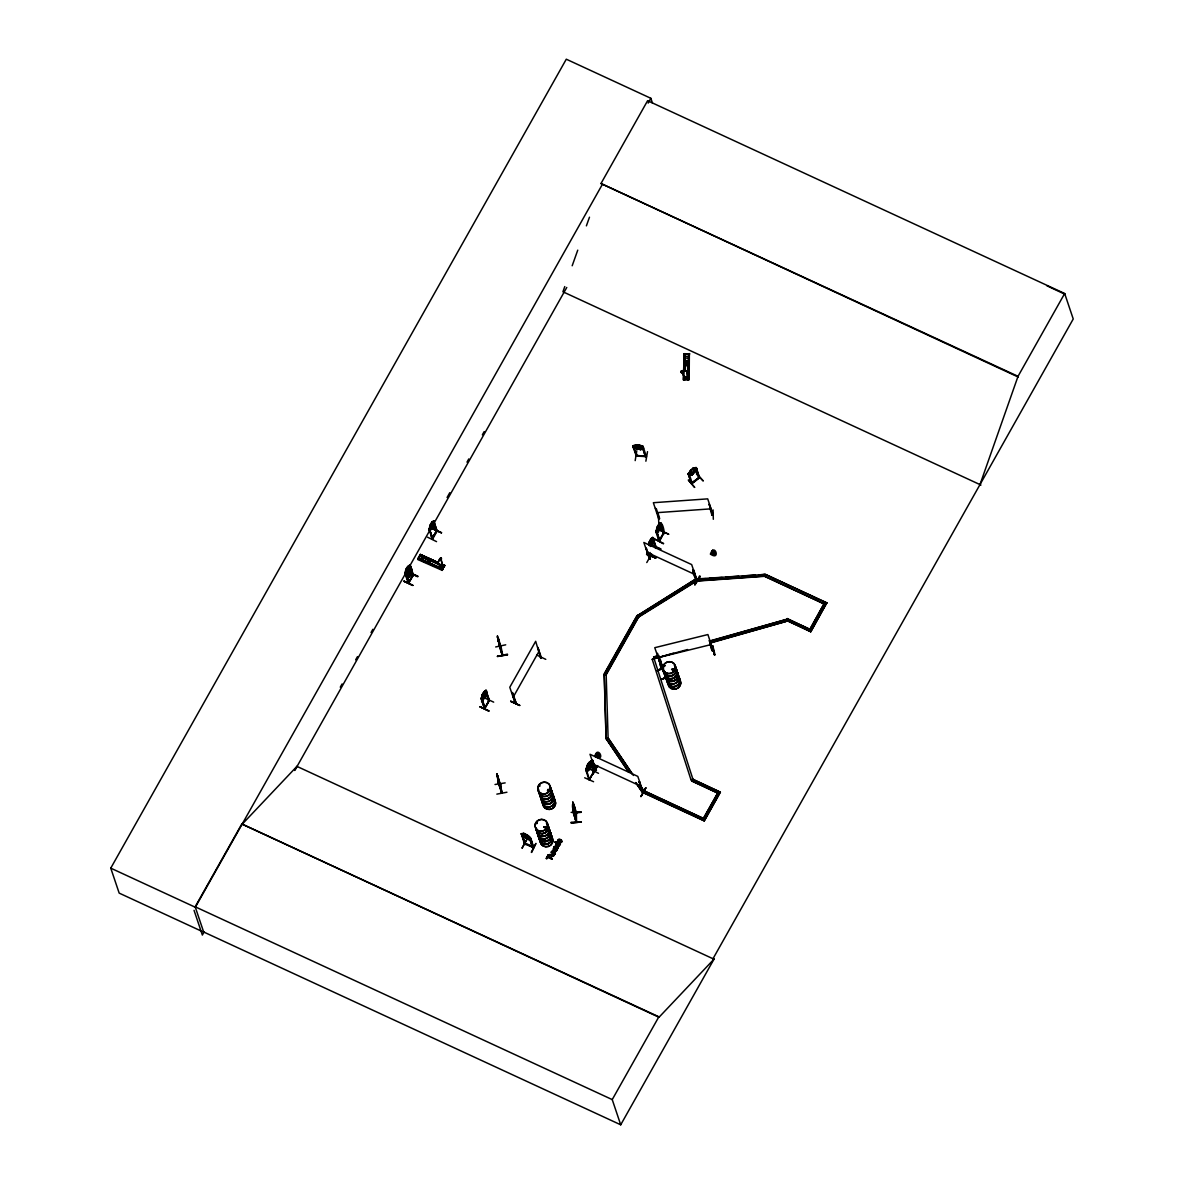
<?xml version="1.0" encoding="UTF-8"?>
<svg xmlns="http://www.w3.org/2000/svg" width="1184" height="1184" viewBox="0 0 1184 1184"><rect width="100%" height="100%" fill="white"/><g stroke="black" fill="none" stroke-linecap="round" stroke-linejoin="round"><path stroke-width="1.5" d="M556.45 844.281L557.087 843.2L559.203 845.184M559.262 844.917L559.144 844.148M576.578 821.977L573.189 811.084M573.234 811.366L576.12 822.199L575.883 812.49L576.342 813.438L575.957 821.814L576.46 820.956M573.944 807.444L573.944 810.67L573.574 805.505M573.9 807.31L574.699 809.368M557.694 847.655L557.694 847.048M649.883 543.249L649.927 540.984M685.403 378.688C686.794 379.664 685.684 375.269 685.566 378.791M685.447 377.267L686.054 377.074M682.088 372.708L682.088 372.916A3.419 1.243 1.4 0 1 681.496 371.14A3.419 1.243 1.4 0 1 686.291 371.036A3.419 1.243 1.4 0 1 686.898 372.797L686.898 372.605A3.419 1.243 1.4 0 0 686.306 370.829A3.419 1.243 1.4 0 0 681.496 370.947A3.419 1.243 1.4 0 0 682.088 372.708L684.411 377.696L687.815 377.415M683.686 377.074L683.627 379.709L689.162 379.724L689.354 353.69L683.923 353.986L683.701 379.798M683.272 379.886L684.219 353.705L689.784 353.838M684.337 364.332L683.952 354.001M684.441 364.332L684.707 353.972M684.618 371.243L684.914 353.972L685.714 353.942M684.692 376.246L684.692 379.783M684.811 371.154L685.255 353.809M684.988 378.214C686.098 381.248 683.701 376.852 686.542 378.184L686.912 379.502L686.542 378.184M685.418 360.868L685.166 371.228L685.536 360.854M687.49 376.32L687.845 360.78M687.593 376.32L687.978 360.78M688.777 376.956L688.17 376.32L688.274 379.472L688.777 355.57M688.481 376.305L688.97 355.57M688.496 379.753L689.325 353.587M689.014 353.853L688.792 379.664L688.096 378.954M407.607 569.963L407.681 572.878M483.501 692.966L483.131 696.873L484.73 694.046L483.398 692.921M657.786 526.303L657.949 529.263L659.547 526.436L658.319 525.356L657.682 526.258M515.898 702.349L515.188 703.311L515.854 702.438M512.139 693.484L512.258 692.551L515.454 703.548L515.824 702.349M541.428 657.608L537.728 647.352L540.91 658.348L541.325 657.016M655.862 546.904L655.832 548.37L652.547 538.187M499.278 644.496L502.327 655.388L497.221 636.178M501.128 646.819L500.847 645.739M502.268 655.27L498.79 644.481M499.959 784.193L500.166 785.022L500.21 783.542M498.834 783.172L498.212 782.402L502.09 793.236L500.344 783.719L501.69 793.295L501.809 791.948M692.152 482.983L688.851 473.082L688.126 473.644L691.619 483.93L688.126 473.644M698.501 477.7C701.002 479.92 692.847 468.672 696.207 467.769M699.655 477.685L691.826 483.842M698.634 477.922L699.522 477.315M408.095 582.928L413.083 574.669M432.767 538.306L429.126 528.552L431.997 539.164M431.923 538.942L436.674 530.491L432.056 539.194M436.363 531.646L431.879 539.031M589.247 779.575L594.205 771.391L590.816 761.297L588.67 762.6M659 541.206L655.729 531.187L656.543 530.432M659.444 539.934L659.399 541.399L664.076 532.415M410.182 570.658L408.806 571.117L409.25 568.424L408.45 571.354L406.985 572.434L408.243 572.124L407.74 574.921L408.584 571.857L410.241 570.57M442.254 566.218L441.543 566.485L443.378 566.751M441.943 565.982L443.023 567.166M596.795 756.635L596.899 752.743L599.607 754.548L598.586 756.798L596.795 756.635L596.84 752.861L596.233 755.954M712.398 554.452L712.502 550.545L715.21 552.366L714.189 554.615L712.398 554.452L712.442 550.678L711.836 553.772M499.086 642.498L498.079 639.848M497.502 777.784L498.494 780.419M571.132 812.372L581.329 812.268L576.016 812.86M649.084 544.684L650.919 538.779L652.517 543.53L650.904 546.46L653.568 539.046C654.471 535.434 648.551 539.623 652.206 539.016L651.896 543.012L649.483 545.868M407.932 573.811L405.786 575.098L406.867 570.644L407.03 574.802L408.421 573.84M485.573 696.458C474.562 709.838 490.265 693.469 486.136 690.42L482.228 694.594L482.495 698.782L485.677 693.143M585.932 769.97L587.072 765.515L587.294 769.718L589.736 766.877L590.476 764.065L588.759 762.733M657.194 527.028L657.312 531.187L659.754 528.345L660.095 524.349L658.778 524.201L657.046 526.984L656.054 531.483M442.801 568.231L443.156 565.804L442.801 568.231L443.378 565.908L443.748 567.003L442.624 567.047L443.023 566.322M510.748 701.476L519.717 705.324M646.79 553.994L655.788 558.078M662.019 668.427L665.808 677.544L662.492 666.474M662.137 668.797L662.922 669.596M666 676.922L661.131 663.573M412.802 585.444L403.818 581.078L412.757 585.296M488.77 710.814L479.816 706.656L488.8 711.051M593.569 781.721L584.674 777.784M663.617 543.441L654.619 539.075L663.41 543.811M643.045 446.723C641.254 444.577 631.383 443.26 633.366 447.774L640.722 449.713L643.578 448.188L643.045 446.62M633.366 447.774L640.736 449.594L643.474 448.174M636.296 446.383L636.933 444.977M637.288 449.52L635.69 444.784M640.662 449.565L639.138 444.858L641.254 446.634L641.654 447.818L637.569 448.544L635.009 447.478L635.764 444.829M538.972 786.132L539.948 785.717M539.608 786.428L539.416 785.584M536.382 823.22L537.196 822.969M536.737 823.783L536.855 822.747M547.467 790.631L547.911 789.447M548.858 789.624L547.689 790.35M546.431 827.749L546.327 826.817M548.725 835.963L549.065 834.868M664.032 665.734L665.127 665.512L664.194 665.349M665.156 665.645L664.342 666.074M672.527 669.582L672.971 670.618M672.719 669.537L673.415 668.856M673.607 670.322L674.051 669.448M633.943 446.116L633.055 445.732L637.406 456.092L636.178 455.722L646.449 456.269L637.229 455.707M635.186 460.606L636.755 450.882M636.4 455.307L637.184 456.136M642.068 446.235L645.487 456.654L642.068 446.235L642.986 446.294L646.405 456.61L637.318 455.396M642.986 446.294L642.113 446.679M645.872 461.212L647.515 451.666M576.297 812.268C567.462 784.8 577.955 820.438 576.342 812.476M576.12 821.237L573.189 811.218M559.721 844.991L558.197 846.338M685.403 364.598L685.684 363.458M685.373 364.332L686.824 363.266M557.62 847.448C558.537 849.727 553.949 848.558 556.406 849.15M651.674 541.103L650.105 543.944M576.534 821.992L576.371 812.328M649.246 541.665L648.61 544.699L650.815 538.735M408.569 575.439L411.292 568.054L410.034 564.798L406.245 569.016L405.15 573.47L406.408 576.726L408.584 575.35M408.954 570.377L409.279 566.381C406.23 564.605 404.04 575.779 405.801 572.538M406.911 570.644L405.934 575.069M409.25 577.348L410.981 574.477L407.192 578.695L406.615 576.993L409.294 569.682L411.085 571.162L410.36 573.959L407.903 576.8L407.784 572.642L409.383 569.741M409.901 569.43L410.67 566.426L408.51 567.817L407.4 567.343M410.952 574.492L411.484 568.542M429.022 529.618L430.058 525.119M434.35 522.484L433.359 526.984L434.291 522.573M482.376 694.623L481.252 699.093L482.273 694.579L483.975 691.708L485.277 691.959M587.16 765.56L586.036 770.014L586.583 769.038M586.524 771.45L588.714 770.31L590.372 767.395L590.92 761.342M660.258 528.819L661.382 524.349L660.391 528.848L656.587 533.066L658.763 531.69M596.129 755.081L596.899 752.743M711.732 552.898L712.502 550.545M418.307 558.271L417.848 559.114L420.172 554.526L438.287 562.622L420.438 554.467L417.7 559.484L442.18 570.348M419.654 555.888L437.962 563.184M438.021 563.096L420.172 554.526M420.424 554.497L438.154 562.726M442.12 570.451L442.964 568.927L420.172 558.685M444.636 565.7L444.074 566.855M713.242 650.712L712.99 649.838L712.309 650.845L713.242 650.712L707.914 634.55L654.767 647.692L660.302 663.81L660.05 662.936M515.099 703.311L516.017 702.63L512.583 692.699M540.629 658.067L535.686 641.299L509.786 687.268L515.173 703.266M651.082 555.34C651.688 553.387 652.354 557.013 651.126 555.474M655.462 548.014L656.143 547.186M693.173 468.257L690.45 470.374L690.109 474.148L692.196 473.718L695.363 470.048L693.099 468.183L696.37 467.754L696.902 469.338L692.048 475.124L688.851 475.465M685.714 377.814L686.217 378.628M408.154 582.839L408.598 583.431L405.742 572.479M408.687 583.268L413.394 574.817L408.273 583.194L408.983 582.188L405.698 572.745M412.461 575.054L412.979 575.72L409.975 564.931L413.423 574.891M436.63 531.453L437.074 530.639M431.76 522.248L430.014 525.119L430.28 529.322L433.462 523.668L431.657 522.203L433.818 520.901L437.148 531.142L434.01 522.544M500.432 645.694L501.098 647.026L497.546 635.971M484.937 707.914L489.214 700.114M481.725 698.042L481.222 698.945C487.305 718.377 485.425 706.36 481.34 698.027L484.582 709.009L489.421 700.469L488.844 701.342L485.218 691.13L486.076 690.524M488.903 699.966L488.755 701.091M500.595 784.829L496.954 773.892M658.955 540.807L663.262 533.333M659.873 540.659L656.513 530.521L659.34 541.399L659.725 540.215M660.346 523.668L660.48 522.751C666.725 550.22 664.209 516.446 658.689 524.142M589.898 779.057L589.41 779.827L594.042 770.947M593.243 771.672L593.865 771.169M573.16 802.619L573.174 804.321M574.107 814.385L573.929 804.868L574.447 806.541M573.692 804.202L573.752 813.689M652.621 538.246L652.991 537.58M409.708 565.612L410.093 564.946M485.632 691.145L486.136 690.42M660.79 522.899L663.81 533.584M564.768 286.572L562.918 291.782L980.959 485.04M572.183 265.764L577.748 250.15M586.391 225.863L589.484 217.19M979.982 484.596L1018.033 376.32L600.984 183.52L647.604 100.714L1064.668 293.514L1073.237 318.984L712.99 958.729L713.967 959.188L659.014 1017.263L241.802 823.975L195.168 906.781L203.722 932.193L119.17 893.106L110.763 868.153L566.292 59.2L650.86 98.302L652.532 103.289M427.927 561.038L428.948 560.062L430.118 560.861M430.029 561.675L430.073 560.757M656.291 547.644L652.887 537.536L652.576 538.306M553.579 854.848L553.298 855.603M408.228 583.061L404.913 573.219M488.415 700.617L489.036 701.209L485.218 691.13M544.921 826.95L545.099 828.178L546.357 827.675M545.691 826.595L545.883 827.823M672.852 669.685L674.051 669.744M417.804 558.863L442.624 569.563L419.817 559.351M442.727 569.238L420.113 558.804M444.178 566.529L419.758 555.562L444.385 566.307M510.704 701.268L519.791 705.516L510.733 701.224M557.546 847.818L556.584 848.898M427.587 537.21L436.556 541.636M479.801 706.67L488.859 711.007M554.097 855.188C552.232 858.119 547.289 853.486 553.224 856.106M561.172 841.868L559.632 839.885M558.389 840.403L558.404 841.454M554.097 846.856L554.038 848.454M561.778 841.558L560.55 842.993L558.152 842.09M561.69 842.105L561.852 841.765A1.613 1.48 -18.6 0 0 561.823 840.773L561.586 840.255M597.654 756.946L597.076 753.172L599.607 754.548M713.256 554.763L712.679 550.974L715.21 552.366M687.475 364.805L687.564 363.902M558.078 848.099L556.791 849.698L554.704 849.106M698.723 477.951L699.182 477.122M658.659 518.414C659.162 518.252 658.911 518.222 659.429 517.941M712.191 514.611L713.197 514.566L711.954 514.611M659.976 663.055L660.968 662.803L663.277 668.93M660.169 663.44L661.101 663.129L659.784 659.991M713.197 650.253L712.309 650.06M713.301 650.638L712.413 650.815C710.356 649.261 709.912 638.309 709.053 640.84M424.346 556.524L421.933 560.728M426.832 557.634L424.405 561.838M441.736 564.206L444.622 565.626L442.372 569.489M441.351 565.952L439.9 568.379M442.342 565.242L440.759 568.128L438.82 563.924A3.419 0.932 -65.8 0 1 438.228 562.148A3.419 0.932 -65.8 0 1 440.463 558.064A3.419 0.932 -65.8 0 1 441.055 559.84L442.535 565.316L440.951 568.216L439.012 563.998A3.419 0.932 -65.8 0 1 438.406 562.237A3.419 0.932 -65.8 0 1 440.655 558.152A3.419 0.932 -65.8 0 1 441.247 559.914L442.535 565.316M444.4 564.975L444.385 565.834L441.913 564.724M521.448 833.654L525.282 844.399M521.966 835.208L528.478 839.486L526.88 834.735L523.772 833.462L525.37 838.213M528.419 839.426L530.906 839.352L530.417 837.68L523.816 833.373M524.897 834.172L524.408 834.986M525.888 834.616L527.354 836.304M525.4 844.399C520.916 840.329 537.403 848.765 532.622 847.788C533.688 846.604 531.379 836.082 526.836 834.764L529.248 838.168L523.343 835.519L523.89 833.432L521.3 833.699L524.497 844.044M540.97 658.334L538.039 647.5M515.958 702.719L515.602 703.385M545.78 659.355L536.722 655.063M646.716 548.902L646.064 548.236L650.164 558.922L649.217 557.812M651.585 545.099L660.702 549.243M646.775 562.563L651.644 553.994M650.075 558.67L649.35 557.768M524.749 843.363L525.489 844.444L521.404 833.758L523.831 833.521M522.174 848.158L526.91 839.308L522.055 847.936M525.489 844.444L522.129 833.847M532.622 847.788L529.233 837.68L530.21 837.754M531.29 852.273L535.923 843.408L531.66 852.45M696.133 579.879C698.249 582.765 690.183 570.806 693.868 570.333L696.917 580.663M693.868 570.333L692.892 570.274M596.218 770.473C595.67 770.044 594.546 770.251 593.021 760.424M696.162 580.204L693.069 569.963M700.129 576.386L694.845 584.822L699.566 575.972M694.919 584.837L700.144 576.416M592.903 774.38L597.713 765.604L592.858 774.232M595.567 769.659L595.434 770.458L590.002 754.282L637.806 776.393L643.297 792.466L639.197 781.78L642.29 792.066L643.208 792.422M596.248 770.029L595.463 770.414M640.011 782.15L639.034 782.076M643.075 792.066L642.557 791.386M645.724 787.789L640.973 796.64L645.754 787.819M204.003 932.148L202.36 935.064L194.043 910.333M295.112 769.6L296.918 766.374L713.967 959.188M602.197 184.689L195.33 907.255L110.763 868.153M648.151 103.097L650.86 98.302M431.272 523.491L430.917 527.398L432.5 524.571L431.183 523.446M433.004 521.67L433.862 521.064M340.282 687.164L342.087 683.952M355.659 659.843L357.479 656.632M371.051 632.522L372.856 629.311M429.481 528.656L432.249 539.164M447.078 497.502L449.787 492.692M466.984 462.145L468.79 458.933M482.362 434.824L484.182 431.612M406.867 570.644L410.759 566.47L411.144 568.083M294.772 770.488L405.52 573.5M409.131 567.077L429.955 530.106M432.589 525.755L566.766 287.46M433.359 526.984L429.555 531.202L428.697 529.322M408.391 572.568L408.924 571.635M412.95 574.299L412.461 575.172M437.118 531.009L432.456 539.386M441.484 532.918L432.53 528.774L441.454 532.667M410.241 573.352L417.982 576.327L410.478 572.893M484.715 697.998L493.684 702.142M513.146 697.243L539.046 651.274M659.799 530.166L668.797 534.295L659.828 530.151M663.706 532.356L663.736 533.244M664.017 532.622L659.355 540.984M604.417 673.459L606.267 674.569L604.417 673.459L636.785 615.976L638.62 617.101L606.267 674.569L604.284 674.717L606.164 674.258L638.516 616.79L696.429 580.826L764.361 576.016L824.227 603.958L764.464 576.327L696.532 581.137L638.62 617.101L636.785 615.976M604.521 673.77L636.888 616.302M587.027 765.515L588.774 762.644M588.285 763.887L587.93 767.794L589.514 764.968L588.182 763.843M593.317 772.131L590.017 762.067L590.875 761.46M593.732 772.175L590.757 761.43M594.827 756.147C598.083 744.544 606.252 763.073 594.886 756.354M710.43 553.994C714.677 542.109 720.952 561.29 710.489 554.171M594.116 771.406L589.01 779.797L585.695 769.718M555.873 845.139A1.598 1.465 -18.6 0 1 555.814 844.207A1.85 1.702 -18.6 0 1 556.672 843.171L555.385 841.676L560.328 843.97L560.076 844.754M546.875 858.844L546.253 858.37L548.31 854.715L548.074 856.713L551.907 859.244C549.835 854.36 544.995 860.398 547.733 857.32M555.133 842.46L555.385 841.676M546.312 858.592L548.31 854.715M548.074 856.713L548.873 854.966M549.776 855.085L550.042 854.3L552.602 855.632L553.476 855.07M554.216 855.1L554.778 853.827L551.226 852.184L553.683 854.774M551.552 851.932L554.008 851.592L551.552 851.932L553.742 851.015L551.877 851.015M554.349 850.896L556.806 850.556L554.349 850.896L553.194 848.706L553.742 851.015M556.036 846.738L554.645 847.33L555.089 848.75C558.064 845.835 553.239 846.22 554.734 848.484M555.548 848.958C559.484 845.835 553.446 844.814 553.949 848.114M598.497 773.315L589.588 769.023M551.907 859.244L552.188 858.43L548.014 856.506M554.778 853.827L554.526 854.611M556.347 851.044L554.526 851.252L556.746 850.349M555.104 853.59L553.934 851.385M691.856 780.848L717.726 793.073L691.959 781.159L692.803 779.176L720.42 792.2L704.228 820.941L642.734 792.51L643.578 790.512L639.508 784.504M764.464 576.327L765.308 574.344L826.802 602.774L810.729 631.812L786.294 620.268L787.242 618.581L809.93 629.34L825.056 601.96L808.983 631.013M642.734 792.51C646.005 788.263 639.108 793.65 643.682 790.823L703.429 818.455L643.578 790.512M691.959 781.159C695.482 777.326 687.889 781.07 692.966 779.383L654.116 658.718L652.221 659.34L691.056 780.004M786.413 620.579L787.242 618.581M703.385 818.529L717.77 792.984M704.228 820.941L720.316 791.889M810.729 631.812L826.802 602.774M1018.033 376.32L1064.668 293.514M713.049 958.626L714.041 959.07L620.712 1124.8L612.232 1099.596L658.866 1016.79L241.802 823.975M690.45 470.374L688.304 474.044L693.099 468.183M691.974 475.036L696.902 469.338M557.916 848.454L555.104 849.313M556.732 843.511L556.628 845.124L557.93 845.835M652.576 537.388L655.995 547.274M650.12 552.514C650.046 557.664 652.798 554.319 651.437 555.696M549.11 790.438L548.088 790.912M676.73 678.151L676.937 677.292M589.514 779.797L586.139 768.949M432.589 528.626L441.543 532.77M713.138 514.966L712.857 514.122L712.072 514.981L713.094 514.907L707.706 498.864L653.361 502.712L658.674 518.814M685.876 365.131L687.282 365.027L687.282 363.429M436.718 531.779L433.758 521.034L431.642 522.292M412.994 575.616L411.47 572.212M659.518 540.304L656.158 530.417M241.965 824.449L296.918 766.374M554.364 846.782L556.806 846.382M694.549 487.26L688.289 479.994L694.653 487.423M561.394 842.224L558.892 842.564M645.458 456.18L645.413 456.58M646.272 456.624L636.474 456.092M558.596 840.403L559.425 840.063M560.964 841.854L560.121 842.209M428.401 560.239L427.957 561.586M428.475 562.074L429.822 561.793M674.096 670.307L672.986 670.514M544.847 826.743L546.401 826.832M693.143 468.331L695.985 467.517L695.482 468.331M688.348 473.896L688.851 473.082M696.399 473.94L703.104 480.808M698.456 477.862L691.278 483.324L698.871 477.951M712.102 552.084L714.648 551.685M596.499 754.267L597.017 752.654M432.53 538.439L429.688 530.21M593.806 771.258L590.446 761.282M407.888 572.257L406.497 573.219L406.334 569.06M553.52 856.224L554.053 854.226M592.858 760.72L592.207 760.054L596.307 770.31M642.468 791.711L639.197 781.78M695.393 579.287L637.584 615.562L695.393 579.287L696.532 581.137L696.473 579.287L705.664 578.636M628.778 772.323L606.312 738.905L608.014 737.854L633.41 775.476M606.43 739.216L608.117 738.165L606.164 674.258M650.919 546.372L649.306 541.71M407.977 566.233L410.138 564.842M409.279 569.77L411.44 568.394L412.076 570.022M483.871 691.752L486.032 690.376L489.332 700.469M586.465 771.554L588.714 770.31M639.848 447.241L636.533 447.078M696.828 473.57L703.089 480.822M673.711 670.647L673.859 668.96M545.691 827.764L545.143 827.779M684.396 379.872L684.944 379.857M687.504 379.768L688.111 379.768M661.012 668.028L658.926 658.985M649.468 558.197L646.064 548.236M659.888 659.947L659.103 658.644L662.626 667.702L660.687 662.285M660.702 662.211L661.693 664.831M662.404 667.48L663.425 668.99M662.507 668.753L657.549 670.662L662.093 668.235M657.357 670.188L662.389 668.383M657.49 670.514L663.824 667.88M662.418 669.611L666.089 677.322M661.249 679.512L666.015 677.056M666.148 677.899L661.205 679.409L666.133 677.411M652.221 659.34L654.219 659.029L653.627 656.942L658.896 655.448M709.808 640.929L785.406 619.706L709.912 641.24M657.238 656.262L653.627 656.942M673.43 653.213L654.116 658.718L687.578 649.528M710.296 642.705L785.895 621.482L710.4 643.016M657.712 653.538C655.033 651.481 664.135 663.484 660.213 663.765M714.47 654.811L712.413 645.739M660.169 663.395L660.864 662.818M658.126 657.668L711.273 644.525M658.319 513.812L658.807 523.358M527.59 836.999L524.63 835.682M655.818 548.281L652.147 538.172M515.617 702.526L512.258 692.551M413.024 574.758L409.664 564.783M484.448 708.55L489.288 700.099L485.662 690.361M497.606 637.51L499.426 645.339L498.198 640.662M499.189 642.261L499.929 646.804M495.682 646.952L505.716 644.821M497.413 656.217L507.61 654.811L497.487 656.513M497.487 656.454L507.448 654.116M496.984 774.025L498.73 783.275L497.132 775.402M497.487 775.476L498.716 780.152L497.606 775.461M497.606 778.584L498.938 782.831L498.864 781.721M499.189 783.246L499.263 784.859L497.902 777.74M495.03 784.504L505.168 782.89M501.898 792.2L501.513 792.866M496.836 794.138L506.93 792.229M548.103 789.447L549.154 789.58M548.444 790.527L548.029 790.631M688.748 353.868L687.8 379.679M553.076 855.455L552.055 855.233M636.533 455.618L633.055 445.732M712.768 645.635L715.018 654.87M528.419 839.574L530.906 839.352M658.866 518.799L659.666 518.681L656.321 508.706L655.388 508.439M708.816 504.991C709.423 499.604 715.358 528.286 709.882 507.877M656.706 512.687L711.051 508.839M758.9 574.862L764.405 574.477L696.37 578.976L696.532 581.137M709.334 578.369L722.181 577.466M725.851 577.2L738.712 576.297M742.383 576.031L755.229 575.128M604.18 674.406L606.03 737.987L608.014 737.854L632.508 774.277M606.03 737.987L608.117 738.165M712.457 650.845L710.06 643.726M572.701 802.782L573.174 803.67L573.056 802.767M573.692 804.291L574.255 808.968M572.627 805.579L573.944 806.57M572.642 806.63L574.388 814.015L574.344 807.754M573.544 806.57L574.107 814.474M572.568 807.458L572.656 804.217L572.775 812.135M573.618 807.828L574.21 811.943L573.618 808.879M574.995 811.232L574.462 806.452M576.223 812.135L581.27 812.135M574.521 815.954L575.128 811.218M571.206 822.984L581.388 821.992L571.206 822.954M684.16 358.219L689.206 357.968M689.118 363.059L684.026 363.177M683.967 365.812L689.014 365.56M684.988 378.451L686.542 378.406M685.358 379.309L686.912 379.265M559.825 839.456L559.055 839.486A1.598 1.48 -18.6 0 0 558.152 840.048L557.782 840.714A1.628 1.495 -18.6 0 0 557.812 841.706M636.918 445.08L639.612 446.56M713.316 519.288L713.079 509.904M662.418 669.404L662.463 668.664M558.419 845.879L557.294 845.42M406.867 568.29L407.148 571.295L408.495 567.772L410.212 569.149M559.84 842.179L561.038 842.061L561.024 840.625M691.634 483.516L699.374 477.404L695.985 467.517M560.239 839.545L558.981 839.278A1.598 1.48 -18.6 0 0 558.093 839.841L557.723 840.507A1.628 1.495 -18.6 0 0 557.738 841.498L557.975 842.016M649.217 558.596L650.075 558.966L649.039 558.167M557.886 846.501L555.977 845.243M662.463 669.67L658.852 658.778L661.131 668.22M559.914 842.386L558.656 841.632M529.485 837.162L532.593 847.7M599.045 753.868L597.165 752.624M651.437 540.407L650.356 539.993M408.14 569.016L409.264 570.052M653.568 539.046L652.517 543.53M441.588 563.969L444.844 565.464M441.543 564.087L444.799 565.552M421.223 556.717L439.19 564.664M418.307 558.152L442.772 569.149M651.881 544.832L660.879 548.932M696.251 580.249L697.065 580.619L691.663 564.576L643.859 542.479L649.306 558.641M521.226 834.054L522.04 834.424M529.233 837.68L530.032 838.05M525.607 844.014L533.436 847.374M576.016 813.689L572.716 803.64M1018.284 377.06L600.984 183.52M826.906 603.085L765.308 574.344M663.662 533.732L661.16 526.85M655.729 531.187L656.646 532.963M647.219 552.454L695.023 574.551M787.345 618.906L809.93 629.34M786.294 620.268L810.626 631.501M410.167 573.145L417.715 576.815M407.651 572.612L406.719 577.037M403.848 581.3L412.861 585.429M692.906 779.486L718.673 791.386L702.497 820.127M481.34 698.027L485.055 708.269M593.362 764.257L641.166 786.368M642.631 792.2L704.125 820.63M555.444 841.883L560.402 844.177M555.059 842.253L556.672 843.171M559.203 844.355L557.087 843.2M554.852 854.034L551.226 852.184M547.674 857.112L551.848 859.036M195.168 906.781L612.232 1099.596M203.663 931.986L620.712 1124.8M1046.834 285.744L1064.904 294.254M692.314 469.234L693.898 470.581L692.329 472.579L691.278 472.623L691.367 469.841M714.544 654.944L712.324 645.724L714.485 655.018M496.644 774.099L500.077 784.829M560.609 839.5L561.408 840.181M556.554 845.79L558.922 846.427L559.706 844.695M636.296 456.092L632.848 446.087M645.842 787.996L640.973 796.477M559.292 842.179L558.463 841.439M560.905 840.64L558.892 839.93L558.537 841.646M712.768 550.442L713.789 551.374M556.82 845.302L556.347 844.296M713.005 550.738L715.314 553.239M597.417 752.92L599.711 755.422M696.31 467.665L699.552 477.892M556.288 845.746L555.814 844.932A1.598 1.465 -18.6 0 1 555.755 844A1.85 1.702 -18.6 0 1 556.598 842.964M637.48 615.251L638.62 617.101M639.612 784.814L643.682 790.823M606.312 738.905L628.674 771.998M635.793 782.535L641.891 791.563M635.897 782.846L641.994 791.874M712.946 550.871L714.944 554.068M597.358 753.054L599.341 756.25M554.526 851.252L555.459 852.939M662.167 666.104L662.655 667.08M501.646 793.132L498.212 782.402M660.258 661.353L661.353 664.18M661.131 662.907L662.892 667.406M712.827 550.96L714.189 554.615M597.224 753.142L598.586 756.798M689.251 356.206L684.204 356.458M647.959 551.803L650.327 558.626M659.207 658.6L662.877 669.641M594.102 763.621L596.47 770.429M572.76 811.262L576.06 821.341M571.132 822.244L581.329 821.755M497.384 637.022L500.758 647.1M499.204 644.244L502.741 655.107M433.566 523.328L436.319 531.734M530.328 837.65L533.658 847.774L524.468 843.659M498.627 782.165L502.031 792.377M405.905 574.107L408.613 582.484M785.303 619.395L785.895 621.482M498.316 640.633L499.53 644.91L499.456 643.8M498.494 639.819L499.796 645.413M498.079 637.554L499.308 642.231M498.36 638.798L499.071 641.758M497.783 776.719L498.479 779.679M712.62 550.456L712.857 551.522M686.898 372.605L687.8 377.622M574.728 809.353L574.773 813.911L572.686 807.444M502.49 654.086L502.682 655.181L500.876 645.813M499.145 644.407L499.293 645.25M498.716 780.152L499.322 783.305M499.885 645.295L499.959 646.923M497.073 773.877L497.043 775.52M764.302 574.166L764.361 576.016M604.284 674.717L606.134 738.313M675.398 668.383A6.497 5.994 -18.6 0 1 672.808 678.684A6.497 5.994 -18.6 0 1 664.698 671.846M671.624 669.478A6.423 5.92 -18.6 0 1 678.166 675.502A6.423 5.92 -18.6 0 1 670.869 681.377A6.423 5.92 -18.6 0 1 665.6 674.332A6.423 5.92 -18.6 0 0 670.84 681.288A6.423 5.92 -18.6 0 0 678.136 675.413A6.423 5.92 -18.6 0 0 671.594 669.389A6.379 5.89 -18.6 0 1 674.762 669.922M677.144 671.935A6.379 5.89 -18.6 0 1 672.749 681.096A6.379 5.89 -18.6 0 1 665.586 674.184M675.487 666.666A6.497 5.994 -18.6 0 1 671.831 675.783A6.497 5.994 -18.6 0 1 663.558 670.529A6.408 5.92 -18.6 0 0 672.542 675.235A6.408 5.92 -18.6 0 0 674.318 665.393M675.235 668.146A6.394 5.905 -18.6 0 1 672.675 678.284A6.394 5.905 -18.6 0 1 664.698 671.565M675.502 667.021A6.394 5.905 -18.6 0 1 671.905 675.99A6.394 5.905 -18.6 0 1 663.75 670.825M675.354 668.235A6.497 5.994 -18.6 0 1 672.764 678.536A6.497 5.994 -18.6 0 1 664.653 671.713M678.032 676.449A6.408 5.92 -18.6 0 1 676.256 686.306A6.408 5.92 -18.6 0 1 667.302 681.422M678.047 676.227A6.497 5.994 -18.6 0 1 676.242 686.217A6.497 5.994 -18.6 0 1 667.169 681.274M678.817 678.743A6.423 5.92 -18.6 0 1 676.256 688.925A6.423 5.92 -18.6 0 1 668.25 682.176A6.423 5.92 -18.6 0 0 676.227 688.822A6.423 5.92 -18.6 0 0 678.787 678.654M676.242 671.18A6.379 5.89 -18.6 0 1 673.696 681.303A6.379 5.89 -18.6 0 1 665.734 674.599M678.18 674.658A6.497 5.994 -18.6 0 1 673.696 683.982A6.497 5.994 -18.6 0 1 666.414 676.937M677.87 676.005A6.394 5.905 -18.6 0 1 676.094 685.832A6.394 5.905 -18.6 0 1 667.169 680.963M678.136 674.51A6.497 5.994 -18.6 0 1 674.48 683.627A6.497 5.994 -18.6 0 1 666.192 678.373M551.315 790.098A6.408 5.92 -18.6 0 1 547.718 799.082A6.408 5.92 -18.6 0 1 539.549 793.902A6.497 5.994 -18.6 0 0 547.689 799.008A6.497 5.994 -18.6 0 0 551.344 789.891M551.063 791.223A6.423 5.92 -18.6 0 1 548.488 801.405A6.423 5.92 -18.6 0 1 540.481 794.656M550.412 787.138A6.497 5.994 -18.6 0 1 545.942 796.462A6.497 5.994 -18.6 0 1 538.646 789.417M550.116 788.485A6.394 5.905 -18.6 0 1 548.34 798.312A6.394 5.905 -18.6 0 1 539.401 793.443M550.368 786.99A6.497 5.994 -18.6 0 1 546.712 796.107A6.497 5.994 -18.6 0 1 538.424 790.853M553.979 797.735A6.497 5.994 -18.6 0 1 550.323 806.852A6.497 5.994 -18.6 0 1 542.05 801.598M542.923 803.966A6.423 5.92 -18.6 0 0 551.892 808.85A6.423 5.92 -18.6 0 0 553.668 798.978A6.379 5.89 -18.6 0 1 551.848 808.746A6.379 5.89 -18.6 0 1 542.938 803.892M551.093 791.341A6.423 5.92 -18.6 0 1 548.532 801.524A6.423 5.92 -18.6 0 1 540.526 794.775M551.996 793.798A6.497 5.994 -18.6 0 1 549.406 804.099A6.497 5.994 -18.6 0 1 541.295 797.276M553.934 797.587A6.497 5.994 -18.6 0 1 550.279 806.704A6.497 5.994 -18.6 0 1 541.991 801.45M551.981 794.035A6.394 5.905 -18.6 0 1 549.42 804.173A6.394 5.905 -18.6 0 1 541.443 797.454M551.833 793.561A6.408 5.92 -18.6 0 1 549.272 803.714A6.408 5.92 -18.6 0 1 541.28 796.98M547.526 825.944A6.497 5.994 -18.6 0 1 544.936 836.244A6.497 5.994 -18.6 0 1 536.826 829.422A6.497 5.994 -18.6 0 0 544.892 836.111A6.497 5.994 -18.6 0 0 547.482 825.81M543.752 827.039A6.423 5.92 -18.6 0 1 550.294 833.077A6.423 5.92 -18.6 0 1 542.997 838.953A6.423 5.92 -18.6 0 1 537.728 831.893A6.423 5.92 -18.6 0 0 541.946 838.864A6.423 5.92 -18.6 0 0 549.805 835.223A6.423 5.92 -18.6 0 0 546.993 827.72M543.722 826.95A6.423 5.92 -18.6 0 1 550.249 832.974A6.423 5.92 -18.6 0 1 542.968 838.849A6.423 5.92 -18.6 0 1 537.699 831.804M546.608 823.191A6.497 5.994 -18.6 0 1 544.803 833.181A6.497 5.994 -18.6 0 1 535.73 828.238M547.363 825.722A6.394 5.905 -18.6 0 1 544.803 835.86A6.394 5.905 -18.6 0 1 536.826 829.14M546.564 823.058A6.497 5.994 -18.6 0 1 544.758 833.048A6.497 5.994 -18.6 0 1 535.686 828.104M546.446 822.954A6.408 5.92 -18.6 0 1 544.67 832.811A6.408 5.92 -18.6 0 1 535.716 827.942M550.16 834.024A6.408 5.92 -18.6 0 1 548.384 843.866A6.408 5.92 -18.6 0 1 539.445 838.997M550.131 833.654A6.497 5.994 -18.6 0 1 548.325 843.644A6.497 5.994 -18.6 0 1 539.253 838.701M550.945 836.318A6.423 5.92 -18.6 0 1 548.384 846.486A6.423 5.92 -18.6 0 1 540.378 839.737A6.423 5.92 -18.6 0 0 548.355 846.397A6.423 5.92 -18.6 0 0 550.915 836.215M549.243 831.05A6.497 5.994 -18.6 0 1 547.437 841.025A6.497 5.994 -18.6 0 1 538.365 836.082A6.497 5.994 -18.6 0 0 547.393 840.892A6.497 5.994 -18.6 0 0 549.198 830.902M549.998 833.566A6.394 5.905 -18.6 0 1 548.222 843.393A6.394 5.905 -18.6 0 1 539.297 838.538M550.279 832.426A6.394 5.905 -18.6 0 1 545.868 841.617A6.394 5.905 -18.6 0 1 538.69 834.69M549.08 830.798A6.408 5.92 -18.6 0 1 547.304 840.655A6.408 5.92 -18.6 0 1 538.35 835.786M408.376 571.931L408.554 574.891L410.138 572.064L408.909 570.984L408.376 571.931M646.597 554.364L655.847 558.034L646.582 554.423M422.658 555.651L420.32 560.106L422.658 555.651M428.978 558.493L426.654 562.962L428.978 558.493M431.464 559.618L429.126 564.072L431.464 559.618M658.822 658.985L659.577 659.488L658.822 658.911M689.147 360.587L684.056 360.706L689.147 360.587M667.687 673.489A6.423 5.92 -18.6 0 0 675.28 665.63A6.423 5.92 -18.6 0 0 664.55 663.721A6.423 5.92 -18.6 0 0 667.687 673.489M667.717 673.578A6.423 5.92 -18.6 0 0 675.309 665.734A6.423 5.92 -18.6 0 0 664.579 663.81A6.423 5.92 -18.6 0 0 667.717 673.578M542.598 793.902A6.423 5.92 -18.6 0 0 550.19 786.058A6.423 5.92 -18.6 0 0 539.445 784.134A6.423 5.92 -18.6 0 0 542.598 793.902M542.657 794.005A6.379 5.89 -18.6 0 0 550.19 786.206A6.379 5.89 -18.6 0 0 539.534 784.296A6.379 5.89 -18.6 0 0 542.657 794.005M539.845 831.138A6.423 5.92 -18.6 0 0 547.437 823.28A6.423 5.92 -18.6 0 0 536.707 821.37A6.423 5.92 -18.6 0 0 539.845 831.138A6.379 5.89 -18.6 0 0 547.452 823.442A6.379 5.89 -18.6 0 0 536.781 821.548A6.379 5.89 -18.6 0 0 539.904 831.257"/></g></svg>
